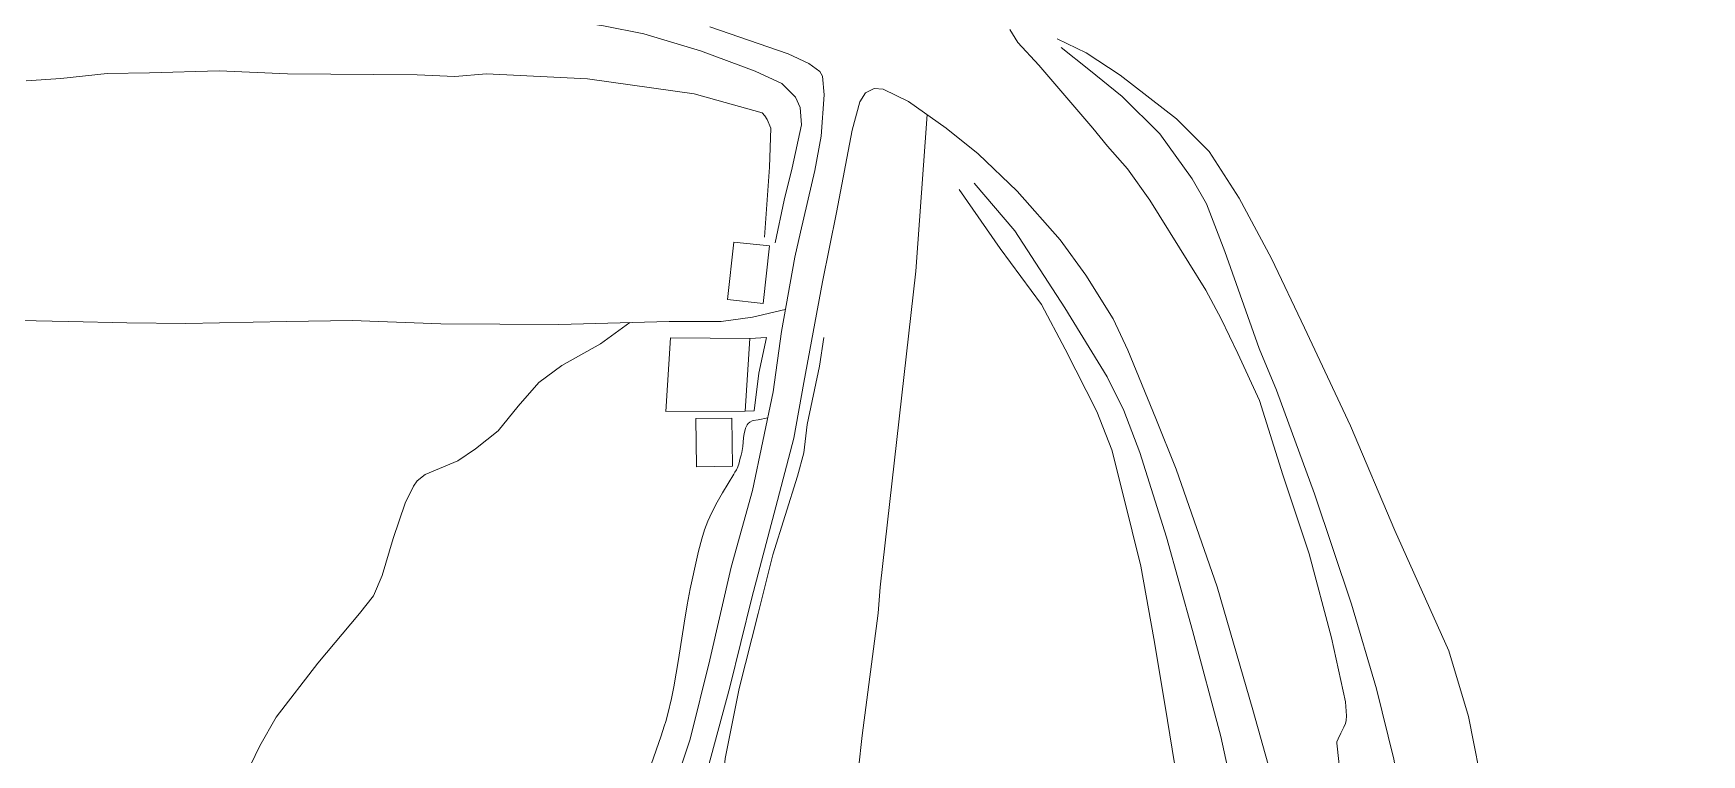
# Model space of a CAD drawing. Header units: millimetres. Extents: x 10 to 1007146, y 455139 to 1110758.
# Drawn here: x 503357.03 to 503376.89, y 555444.72 to 555453.32 of the extents above; entities that cross this region are included whole.
import ezdxf

# ---------------------------------------------------------------- set-up
doc = ezdxf.new("R2010")
doc.units = ezdxf.units.MM
doc.header["$LTSCALE"] = 10
for name, color, linetype, lineweight in [('OACCIDENT', 5, 'Continuous', 0), ('PBDUR', 1, 'Continuous', 0), ('PCLOTURE GRILLAGE', 30, 'Continuous', 0), ('PISTE', 1, 'Continuous', 0), ('Vjardin', 70, 'Continuous', 0)]:
    doc.layers.add(name, color=color, linetype=linetype, lineweight=lineweight)

msp = doc.modelspace()

# ---------------------------------------------------------------- linework, layer by layer
at = {"layer": 'OACCIDENT', "color": 0}
for points in [[(503365.8624150268, 555450.8186159874, 8.756373541904436), (503365.9701011035, 555451.3268963943, 8.773164038570531), (503366.0633040954, 555451.7127856221, 8.789954535236628), (503366.1751356524, 555452.2252182998, 8.840326025234917), (503366.1605721816, 555452.4326232527, 8.857116521901013), (503366.1024901686, 555452.5570184853, 8.890697515233205), (503365.9407354107, 555452.7186489084, 8.890697515233205), (503365.6234893957, 555452.8635357199, 8.9074880118993), (503364.9703495692, 555453.1055848488, 8.941069005231492), (503364.2985598568, 555453.3082064514, 8.974649998563686), (503363.8175375561, 555453.4031545419, 9.008230991895879), (503363.1167462886, 555453.5061869178, 9.04181198522807), (503362.4491406312, 555453.5553225442, 9.075392978560263), (503361.1865085908, 555453.5935124236, 9.142554965224647), (503360.1000980159, 555453.6588370104, 9.226507448555129), (503359.3226160079, 555453.6788278036, 9.310459931885608), (503358.1201163554, 555453.6859628814, 9.411202911882185), (503357.8874511893, 555453.7010921454, 9.442261860678487)], [(503369.2205596063, 555453.2501152533, 8.996708233717158), (503369.5652636911, 555453.0816489588, 9.03028922704935), (503369.968987971, 555452.8190121888, 9.03028922704935), (503370.6398126708, 555452.2956715408, 9.080660717047639), (503371.0290776751, 555451.9066817081, 9.131032207045928), (503371.387331943, 555451.3540475336, 9.198194193710313), (503371.7725376545, 555450.6357532141, 9.282146677040792), (503372.1639798619, 555449.8097689311, 9.349308663705179), (503372.7128302439, 555448.6401370729, 9.433261147035658), (503373.2409990239, 555447.3938556884, 9.500423133700043), (503373.8830661575, 555445.9612865136, 9.601166113696621), (503374.1151034187, 555445.1807137164, 9.617956610362716), (503374.3099305222, 555444.1929979715, 9.651537603694907), (503374.4840571835, 555443.205262511, 9.634747107028812), (503374.6995645187, 555442.3004094476, 9.601166113696621), (503374.9357875659, 555441.3334439872, 9.584375617030524), (503375.0828435431, 555440.9980706492, 9.567585120364427), (503375.2526562192, 555440.7186380452, 9.534004127032235), (503375.4638622567, 555440.4703110965, 9.51721363036614), (503375.8137418763, 555440.3028884473, 9.500423133700043), (503376.1014934704, 555440.2431022385, 9.500423133700043), (503376.9688443494, 555440.2439308048, 9.500423133700043)], [(503374.1668761309, 555440.5048594024, 8.659945943424335), (503373.8411864217, 555441.6616742173, 8.760688923420911), (503373.633585603, 555442.5433050608, 8.777479420087008), (503373.3740279907, 555443.8709973367, 8.827850910085298), (503373.2265876557, 555444.671771872, 8.8110604134192), (503373.0231453665, 555445.5098330375, 8.8110604134192), (503372.7242661557, 555446.515859711, 8.827850910085298), (503372.2842912576, 555447.8308989862, 8.861431903417488), (503371.8298194265, 555449.0670727502, 8.878222400083585), (503371.6223157558, 555449.5606833934, 8.861431903417488), (503371.2134872995, 555450.718059486, 8.89501289674968), (503370.9976697598, 555451.2863598918, 8.911803393415777), (503370.825470678, 555451.5808125321, 8.928593890081872), (503370.4416826838, 555452.1198741163, 8.928593890081872), (503369.9936307656, 555452.5634145791, 8.962174883414066), (503369.5974546019, 555452.884589754, 8.978965380080162), (503369.2676549687, 555453.1456653958, 8.978965380080162)], [(503365.7347131774, 555450.8866217331, 8.682176001327024), (503365.792516563, 555451.7219404889, 8.665385504660927), (503365.8110483523, 555452.1862233175, 8.64859500799483), (503365.7675179486, 555452.2877382446, 8.64859500799483), (503365.7385035569, 555452.3312343839, 8.64859500799483), (503365.7074189245, 555452.3685106052, 8.64859500799483), (503364.8973293866, 555452.5956971062, 8.598223517996542), (503363.6252633537, 555452.77268457, 8.56464252466435), (503362.4236638565, 555452.8316028398, 8.56464252466435), (503362.0486936775, 555452.8022157793, 8.581433021330447), (503361.5991306542, 555452.8204249728, 8.598223517996542), (503360.0536410508, 555452.8313334187, 8.682176001327024), (503359.2394542685, 555452.8699083751, 8.732547491325311), (503358.4128524201, 555452.8462928456, 8.7829189813236), (503357.9052884654, 555452.8375008389, 8.833290471321888), (503357.3563026894, 555452.7789253142, 8.850080967987985), (503356.9440414451, 555452.7515739944, 8.883661961320177)], [(503368.0522877848, 555451.4545752953, 8.895965253720581), (503368.541211686, 555450.7547311353, 8.94633674371887), (503369.032198891, 555450.085968469, 8.996708233717158), (503369.3160541391, 555449.553752234, 9.03028922704935), (503369.6910841122, 555448.8123571073, 9.047079723715447), (503369.8713714052, 555448.3567018767, 9.063870220381542), (503370.0102635106, 555447.8015518425, 9.063870220381542), (503370.2134236016, 555446.9708935854, 9.097451213713736), (503370.3689593137, 555446.1070372129, 9.147822703712023), (503370.5037708974, 555445.3011754234, 9.16461320037812), (503370.669700588, 555444.2777880749, 9.181403697044217)], [(503373.297895142, 555435.3605616973, 8.409040850403793), (503373.2170348009, 555435.7355077944, 8.409040850403793), (503373.0843832055, 555436.178777965, 8.42583134706989), (503372.9496965375, 555436.4749366997, 8.442621843735985), (503372.8729970306, 555436.7732241992, 8.476202837068177), (503372.783853807, 555437.1440182691, 8.476202837068177), (503372.6427473855, 555438.2834600697, 8.509783830400371), (503372.4437124197, 555439.1824971563, 8.560155320398657), (503372.279928928, 555439.8992360216, 8.610526810396946), (503372.0187588802, 555440.8210037001, 8.677688797061332), (503371.879860239, 555441.4030892727, 8.677688797061332), (503371.6725414025, 555442.3021182265, 8.711269790393525), (503371.5232506476, 555443.035447098, 8.711269790393525), (503371.3386582677, 555444.1561984244, 8.761641280391812), (503371.1665745332, 555444.9392320287, 8.778431777057907), (503370.8307647114, 555446.2048725553, 8.795222273724004), (503370.5198453995, 555447.3130682575, 8.8120127703901), (503370.2027374349, 555448.3218035243, 8.828803267056196), (503370.0141544583, 555448.8251057448, 8.845593763722293), (503369.8152419376, 555449.2247997369, 8.845593763722293), (503369.3117917911, 555450.044803529, 8.862384260388389), (503368.7151234467, 555450.962098216, 8.862384260388389), (503368.2324445026, 555451.5314147632, 8.879174757054486)], [(503364.6270144094, 555443.0222097228, 8.611881131858034), (503364.7721749811, 555443.3150356603, 8.71262411185461), (503364.9484637695, 555443.5788370135, 8.729414608520708), (503365.1019360195, 555443.8197810631, 8.729414608520708), (503365.213929516, 555443.9942586649, 8.729414608520708), (503365.2657707842, 555444.1064006451, 8.729414608520708), (503365.2864753652, 555444.2807774682, 8.729414608520708), (503365.2552909714, 555444.5381229166, 8.746205105186803), (503365.2656305656, 555444.6772024132, 8.746205105186803), (503365.4314050253, 555445.513869637, 8.79657659518509), (503365.6573333085, 555446.4066456709, 8.813367091851187), (503365.8314403894, 555447.1063296072, 8.84694808518338), (503366.1258246686, 555448.0427697456, 8.830157588517283), (503366.2025220985, 555448.3209905549, 8.830157588517283), (503366.2439349453, 555448.655214825, 8.830157588517283), (503366.3889965775, 555449.3507154842, 8.84694808518338), (503366.4407816688, 555449.6911781045, 8.84694808518338)]]:
    msp.add_polyline3d(points, dxfattribs=at)
at = {"layer": 'PBDUR', "color": 0, "lineweight": 13}
for points in [[(503365.2952473321, 555450.1439773913, 9.052686742172122), (503365.3671535671, 555450.8290471293, 9.052686742172122), (503365.791949825, 555450.78445974, 9.052686742172122), (503365.7200435899, 555450.0993900022, 9.052686742172122)], [(503364.6164549793, 555449.6873532983, 9.086267735504316), (503365.5582341176, 555449.682098982, 9.086267735504316), (503365.5025600679, 555448.8164756692, 9.086267735504316), (503364.5607830177, 555448.8134471215, 9.086267735504316)], [(503364.9147470749, 555448.7268363257, 9.086267735504316), (503364.9228145909, 555448.1538351605, 9.086267735504316), (503365.3536919659, 555448.1599018066, 9.086267735504316), (503365.34562445, 555448.7329028598, 9.086267735504316)]]:
    msp.add_3dface(points, dxfattribs=at)
at = {"layer": 'PCLOTURE GRILLAGE', "color": 0, "linetype": 'Continuous', "lineweight": 0, "elevation": 8.98127205851215, "flags": 128}
msp.add_lwpolyline([(503365.5582341176, 555449.682098982), (503365.7590684253, 555449.6947299243), (503365.6680713609, 555449.26793026), (503365.6122780947, 555448.8183808196), (503365.5025600679, 555448.8164756692)], dxfattribs=at)
at = {"layer": 'PISTE', "color": 0}
for points in [[(503366.2606237075, 555452.9573319056, 8.906096303598972), (503366.0174676224, 555453.07197753, 8.911803393415777), (503365.0829199826, 555453.3914513215, 8.94538438674797)], [(503368.6565432618, 555453.3592117263, 8.970570131747113), (503368.7497820457, 555453.204925268, 8.962174883414066), (503368.99941973, 555452.9347466335, 8.953779635081018), (503369.6447611219, 555452.1862773941, 8.94538438674797), (503369.8187893267, 555451.969903054, 8.928593890081872), (503370.0580706196, 555451.70282293, 8.928593890081872), (503370.3222317162, 555451.3290509508, 8.920198641748826), (503370.7853133989, 555450.58040917, 8.89501289674968), (503370.9893997544, 555450.2552756768, 8.878222400083585), (503371.1727784601, 555449.9145815196, 8.869827151750536), (503371.3717085798, 555449.5013771115, 8.869827151750536), (503371.6265945158, 555448.9442115666, 8.861431903417488), (503371.9064152699, 555448.0555267334, 8.844641406751393), (503372.2183508633, 555447.11714079, 8.8110604134192), (503372.4837016581, 555446.114474355, 8.785874668420057), (503372.6537213824, 555445.3520862997, 8.760688923420911), (503372.6641172457, 555445.1883967655, 8.760688923420911), (503372.6620603661, 555445.1303748082, 8.760688923420911), (503372.653784145, 555445.0961766352, 8.760688923420911), (503372.633083749, 555445.0516059112, 8.760688923420911), (503372.5958212191, 555444.9790456188, 8.760688923420911), (503372.5658055053, 555444.9147807213, 8.760688923420911), (503372.5502813679, 555444.8764313838, 8.760688923420911), (503372.5471787436, 555444.8598513147, 8.760688923420911), (503372.5969928713, 555444.4237122305, 8.743898426754816)], [(503366.2606237075, 555452.9573319056, 8.906096303598972), (503366.3933570653, 555452.8620653821, 8.906096303598972), (503366.4245153268, 555452.8060754862, 8.906096303598972), (503366.4452970779, 555452.5843389762, 8.889305806932875), (503366.4081079121, 555452.0907629168, 8.82214382026849), (503366.3315154787, 555451.6821706247, 8.788562826936298), (503366.1617285942, 555450.945844334, 8.771772330270203), (503366.0933998332, 555450.6492396896, 8.754981833604106), (503365.9360855455, 555449.7656928141, 8.754981833604106), (503365.8388418949, 555449.0439521505, 8.73819133693801), (503365.5924696086, 555447.8700017919, 8.704610343605816), (503365.3356691057, 555446.9594010703, 8.704610343605816), (503365.0830618687, 555445.8538766585, 8.654238853607529), (503364.8490699834, 555444.9101186874, 8.603867363609242), (503364.5011012799, 555443.862566141, 8.553495873610952)], [(503365.0461064345, 555444.5164321916, 8.620657860275337), (503365.3227132256, 555445.5267196058, 8.671029350273624), (503365.5826535047, 555446.5932074566, 8.704610343605816), (503365.8696510005, 555447.674307234, 8.73819133693801), (503366.081774878, 555448.4929366108, 8.73819133693801), (503366.2044273778, 555449.1573567961, 8.754981833604106), (503366.4247851223, 555450.3549784239, 8.788562826936298), (503366.5911116165, 555451.181876755, 8.788562826936298), (503366.7761353601, 555452.1608086419, 8.855724813600682), (503366.8676436382, 555452.4982643212, 8.889305806932875), (503366.9383917414, 555452.6066379438, 8.889305806932875), (503367.0403777076, 555452.6588302649, 8.889305806932875), (503367.1491081785, 555452.6511472947, 8.89501289674968)], [(503375.4362063528, 555431.9615701884, 8.189812036773644), (503374.9322066639, 555433.3124499309, 8.256974023438026), (503374.4927346397, 555434.6238471619, 8.307345513436315), (503373.9366059485, 555436.359921094, 8.391297996766797), (503373.5616734851, 555437.5860207053, 8.458459983431181), (503373.3575072206, 555438.3958450133, 8.492040976763374), (503373.1949423033, 555439.2952717398, 8.525621970095566), (503372.984480622, 555440.3070905033, 8.559202963427758), (503372.582462064, 555441.651857119, 8.626364950092142), (503372.2408460274, 555442.8113606664, 8.67673644009043), (503371.9429648861, 555443.8563842404, 8.710317433422624), (503371.5492561898, 555445.2594718264, 8.743898426754816), (503371.1243139011, 555446.7229109138, 8.794269916753105), (503370.6348697671, 555448.123789838, 8.827850910085298), (503370.3953751056, 555448.729482326, 8.844641406751393), (503370.0621723373, 555449.543301643, 8.861431903417488), (503369.885173714, 555449.9158362186, 8.861431903417488), (503369.5603710568, 555450.4360337096, 8.861431903417488), (503369.2543253594, 555450.8542133518, 8.878222400083585), (503368.7442790777, 555451.434559388, 8.878222400083585), (503368.2779728646, 555451.8796003099, 8.89501289674968), (503367.8991134805, 555452.1852288081, 8.89501289674968), (503367.4494873616, 555452.5032572774, 8.89501289674968), (503367.1491081785, 555452.6511472947, 8.89501289674968)], [(503364.0933459364, 555441.2731152133, 8.4592076082794), (503364.6741546124, 555441.5560326753, 8.526369594943786), (503365.2756854264, 555441.9344450964, 8.59353158160817), (503366.1468698581, 555442.4750475681, 8.694274561604747), (503366.4870341523, 555442.7369394915, 8.761436548269131), (503366.6197511502, 555442.9612395506, 8.761436548269131), (503366.7647735799, 555443.7625339925, 8.795017541601323), (503366.8972526854, 555444.954002576, 8.828598534933516), (503367.0877543299, 555446.4111965093, 8.828598534933516), (503367.1125592001, 555446.7182224875, 8.828598534933516), (503367.3359890553, 555448.7243284826, 8.862179528265708), (503367.5345998635, 555450.4814897369, 8.8957605215979), (503367.6693221055, 555452.3477643011, 8.89501289674968)], [(503365.982167547, 555450.0245098651, 8.754981833604106), (503365.5931236833, 555449.9350920096, 8.73819133693801), (503365.2164871165, 555449.8850245269, 8.687819846939721), (503364.5997766969, 555449.8844064127, 8.671029350273624), (503363.283585033, 555449.845819556, 8.671029350273624), (503361.8783932763, 555449.854763041, 8.721400840271913), (503360.8229385157, 555449.897183838, 8.754981833604106), (503360.0468803499, 555449.8819130178, 8.788562826936298), (503358.8424379522, 555449.8579311271, 8.855724813600682), (503358.1429450096, 555449.8675820234, 8.906096303598972), (503357.4455201814, 555449.8834462331, 8.973258290263356), (503356.8660576312, 555449.8952879467, 9.023629780261645), (503356.4045559886, 555449.9093181925, 9.057210773593836), (503355.570540604, 555449.9395384736, 9.141163256924317), (503355.0841863087, 555450.0301491714, 9.225115740254799), (503354.6143722393, 555450.1849594853, 9.275487230253086), (503354.1755834174, 555450.4101948712, 9.325858720251375), (503353.8258124265, 555450.5154354913, 9.359439713583567)], [(503359.4993578225, 555444.3606688231, 8.925896552760786), (503359.7246646466, 555444.8284603233, 8.909106056094691), (503359.9189808221, 555445.1700247695, 8.892315559428594), (503360.4151620507, 555445.8160442484, 8.858734566096404), (503360.9134253613, 555446.4041427172, 8.825153572764211), (503361.0767514941, 555446.6174114085, 8.825153572764211), (503361.1800971246, 555446.8575022524, 8.825153572764211), (503361.3144146822, 555447.3003618671, 8.79157257943202), (503361.4549425901, 555447.7184044827, 8.79157257943202), (503361.5541610519, 555447.9212540255, 8.79157257943202), (503361.5975750289, 555447.985434875, 8.79157257943202), (503361.6947559243, 555448.0620914781, 8.79157257943202), (503362.083514414, 555448.2239091501, 8.757991586099825), (503362.2923552154, 555448.366896076, 8.757991586099825), (503362.5611524767, 555448.5823580538, 8.74120108943373), (503362.8030464114, 555448.8743300305, 8.724410592767633), (503363.049078986, 555449.1559635192, 8.724410592767633), (503363.3220149992, 555449.3610868971, 8.707620096101538), (503363.7810648865, 555449.6181477644, 8.69082959943544), (503364.1305166102, 555449.8706490248, 8.671029350273624)]]:
    msp.add_polyline3d(points, dxfattribs=at)
at = {"layer": 'Vjardin', "color": 0}
msp.add_polyline3d([(503364.3830631201, 555444.6062029597, 8.732699389351819), (503364.5031568082, 555444.9475678599, 8.72359860434886), (503364.5401275541, 555445.0621542956, 8.722957990932727), (503364.5573904996, 555445.1197528392, 8.724113960659865), (503364.5825688884, 555445.21016073, 8.727896523748802), (503364.6268717722, 555445.392761327, 8.737468114278279), (503364.6548382074, 555445.5309837284, 8.740904457325962), (503364.7100073726, 555445.8567272743, 8.740904457325962), (503364.7776416061, 555446.2919787207, 8.740904457325962), (503364.814412095, 555446.5091352632, 8.740904457325962), (503364.8503047635, 555446.6986334249, 8.740904457325962), (503364.9305012478, 555447.0761153289, 8.740904457325962), (503364.9474967117, 555447.1492120402, 8.741900805398128), (503364.9861387115, 555447.2940394075, 8.747906318309013), (503365.0205961647, 555447.4010301902, 8.753341849826406), (503365.0610863577, 555447.5062102989, 8.757119151893054), (503365.0839703095, 555447.5580050211, 8.75769495399206), (503365.1121585125, 555447.6168451053, 8.75769495399206), (503365.1722722322, 555447.7319466509, 8.75769495399206), (503365.2360431113, 555447.8445737805, 8.75769495399206), (503365.368189485, 555448.0670318786, 8.75769495399206), (503365.3823857927, 555448.0882897322, 8.75769495399206), (503365.4016898057, 555448.1163980511, 8.75769495399206), (503365.4096838427, 555448.1314454096, 8.75769495399206), (503365.428101935, 555448.1836992906, 8.75769495399206), (503365.4456678065, 555448.2556123154, 8.75769495399206), (503365.4553056171, 555448.2913770338, 8.75769495399206), (503365.4635092034, 555448.3239521198, 8.75786946322074), (503365.4745001073, 555448.396297725, 8.759014015410147), (503365.4853544061, 555448.4984950321, 8.761205958781582), (503365.4925257711, 555448.5478829233, 8.762140741699305), (503365.5028587268, 555448.593659644, 8.762703111400976), (503365.5096793282, 555448.6146147051, 8.762782810291817), (503365.5275654406, 555448.6515003156, 8.762414650668253), (503365.5390058629, 555448.6669674761, 8.761917316157003), (503365.5598150134, 555448.6857974814, 8.760709967510067), (503365.5855648296, 555448.6986873867, 8.75887443041453), (503365.6004900463, 555448.702660599, 8.75769495399206), (503365.6584767159, 555448.7141497297, 8.75036299184455), (503365.7744499432, 555448.7371279913, 8.729414608520708)], dxfattribs=at)

doc.saveas('drawing.dxf')
